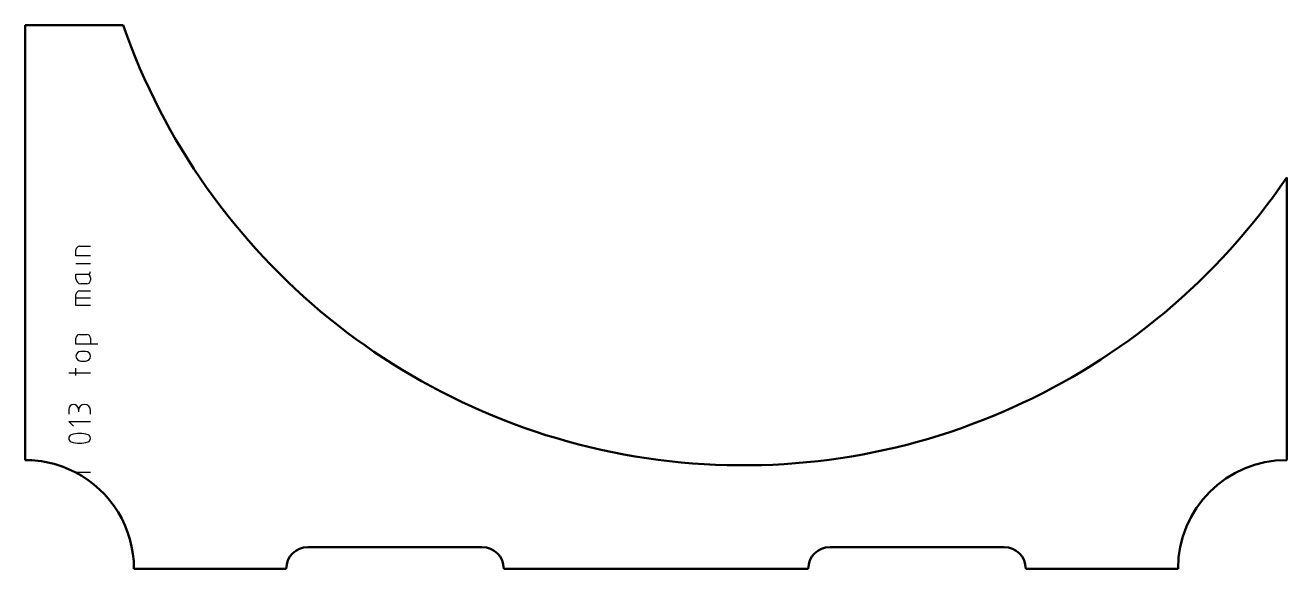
# Model space of a CAD drawing. Header units: millimetres. Extents: x 0 to 580, y 0 to 250.
import ezdxf

# ---------------------------------------------------------------- set-up
doc = ezdxf.new("R2010")
doc.units = ezdxf.units.MM
doc.layers.add('IV_MARK_SURFACE', color=2, linetype='Continuous', lineweight=25)
doc.layers.add('IV_OUTER_PROFILE', color=7, linetype='Continuous', lineweight=50)

msp = doc.modelspace()

# ---------------------------------------------------------------- linework, layer by layer
at = {"layer": 'IV_MARK_SURFACE'}
for p, q in [((23.34, 143.88), (23.34, 146.66)), ((25, 148.33), (30, 148.33)), ((30, 143.88), (23.34, 143.88)), ((30, 140.27), (23.34, 140.27)), ((23.34, 135.55), (28.34, 135.55)), ((23.34, 133.33), (23.34, 135.55)), ((28.34, 135.55), (28.89, 135.55)), ((30, 133.88), (30, 132.77)), ((25, 127.77), (30, 127.77)), ((28.34, 131.1), (25.56, 131.1)), ((23.34, 124.44), (23.34, 126.1)), ((30, 124.44), (23.34, 124.44)), ((23.34, 121.1), (23.34, 124.44)), ((30, 121.1), (23.34, 121.1)), ((23.34, 103.33), (23.34, 106.1)), ((25, 107.77), (28.34, 107.77)), ((30, 106.1), (30, 103.33)), ((30, 103.33), (23.34, 103.33)), ((27.78, 99.99), (25.56, 99.99)), ((33.34, 103.33), (30, 103.33)), ((25.56, 95.55), (27.78, 95.55)), ((23.34, 89.99), (20, 89.99)), ((23.34, 89.99), (23.34, 92.21)), ((30, 89.99), (23.34, 89.99)), ((23.34, 88.88), (23.34, 89.99)), ((20, 73.33), (20, 71.1)), ((24.45, 72.77), (24.45, 72.21)), ((30, 71.1), (30, 72.77)), ((22.23, 65.55), (20, 67.77)), ((20, 67.77), (30, 67.77)), ((22.92, 44.44), (30, 44.44))]:
    msp.add_line(p, q, dxfattribs=at)
for centre, radius, start, end in [((25, 146.66), 1.67, 90, 180), ((28.34, 133.88), 1.67, 0, 90), ((28.89, 136.66), 1.11, 270, 0), ((25.56, 133.33), 2.22, 180, 270), ((25, 126.1), 1.67, 90, 180), ((28.34, 132.77), 1.67, 270, 0), ((25, 106.1), 1.67, 90, 180), ((28.34, 106.1), 1.67, 0, 90), ((25.56, 97.77), 2.22, 90, 270), ((27.78, 97.77), 2.22, 270, 90), ((22.23, 73.33), 2.22, 0, 180), ((27.23, 72.77), 2.78, 0, 180), ((21.8, 59.99), 1.8, 112.4119, 247.5881), ((25, 48.22), 13.99, 73.86614, 106.13386), ((25, 71.77), 13.99, 253.86614, 286.13386), ((28.18, 59.99), 1.81, 293.03732, 66.96268)]:
    msp.add_arc(centre, radius, start, end, dxfattribs=at)
at = {"layer": 'IV_OUTER_PROFILE'}
for p, q in [((0, 250), (45, 250)), ((0, 50), (0, 250)), ((580, 180), (580, 50)), ((210, 10), (130, 10)), ((450, 10), (370, 10)), ((120, 0), (50, 0)), ((360, 0), (220, 0)), ((530, 0), (460, 0))]:
    msp.add_line(p, q, dxfattribs=at)
for centre, radius, start, end in [((330.11, 349.58), 302, 199.25337, 325.83804), ((0, 0), 50, 62.71395, 90), ((580, 0), 50, 90, 180), ((0, 0), 50, 0, 62.71395), ((130, 0), 10, 90, 180), ((210, 0), 10, 0, 90), ((370, 0), 10, 90, 180), ((450, 0), 10, 0, 90)]:
    msp.add_arc(centre, radius, start, end, dxfattribs=at)

doc.saveas('drawing.dxf')
